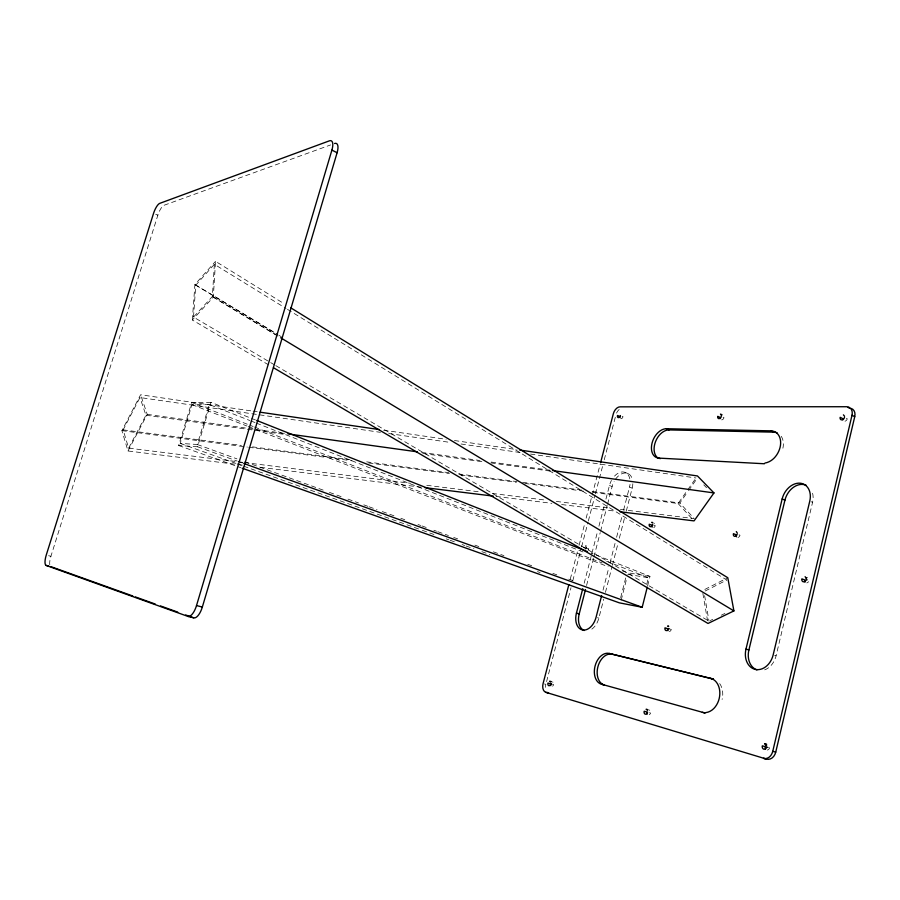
<?xml version="1.0" encoding="UTF-8"?>
<svg xmlns="http://www.w3.org/2000/svg" width="900" height="900" viewBox="0 0 900 900"><rect width="100%" height="100%" fill="white"/><g stroke="black" fill="none" stroke-linecap="round" stroke-linejoin="round"><path stroke-width="0.67" stroke-dasharray="4.5 3.38" d="M274.579 364.905L193.5 317.07L212.366 296.527L214.38 264.296L286.043 308.464M268.605 364.871L192.341 319.995L213.322 297.18L215.539 261.36L283.601 303.401M192.341 319.995L194.906 284.535L215.539 261.36M193.5 317.07L195.795 285.142L214.38 264.296M585.675 548.798A2.228 1.429 -70.8 0 0 586.058 547.886L585.484 545.636L588.184 546.592L586.856 546.829L585.889 548.426A2.216 1.44 -70.8 0 0 585.788 549.371M764.685 669.836A17.887 13.894 -74.3 0 0 776.092 655.785L812.565 502.346A17.674 13.432 -63.3 0 0 811.62 490.613M646.751 584.347L648.428 577.744L605.295 560.734M647.617 585.788L649.98 576.394L591.188 553.084M620.674 597.6L626.355 575.303M621.18 600.188L626.726 578.441M603.034 590.141L608.614 568.44M609.998 563.017L615.229 542.678M616.613 537.244L622.192 515.543M623.576 510.12L629.505 487.069A15.019 9.776 -67.8 0 0 630.011 484.38M591.84 629.134A15.221 10.035 -73.7 0 0 598.849 618.131L603.709 599.175M605.441 592.403L612.045 566.674M612.394 565.324L617.94 543.656M619.335 538.234L624.893 516.566M626.276 511.155L632.183 488.137A14.996 9.787 -67.8 0 0 632.835 482.85M586.553 585.495L593.561 558.382M593.91 557.033L600.21 532.631M600.57 531.281L607.219 505.53M607.567 504.169L612.124 486.551A14.996 9.787 -67.8 0 1 614.115 481.478M570.262 579.184L577.676 550.71M579.094 545.288L584.741 523.586M586.148 518.164L591.795 496.463M592.155 495.113L600.266 463.916M546.581 681.604L570.994 587.711M572.76 580.905L581.254 548.246M581.602 546.885L587.981 522.394M588.33 521.033L595.058 495.18M595.406 493.819L602.842 465.244M604.249 459.799L615.926 414.889M584.168 583.245L591.548 554.738M591.896 553.376L597.521 531.653M598.928 526.23L604.553 504.506M605.947 499.072L609.469 485.505A15.019 9.776 -67.8 0 1 611.46 480.409M209.317 404.539L191.981 404.618L180.203 443.407L197.257 444.476L209.317 404.539L249.829 420.525M210.982 402.322L191.7 402.48L178.627 445.511L197.561 446.771L210.982 402.322L250.178 417.87M49.804 564.863A9.81 3.015 -72.7 0 1 50.917 556.301L157.849 215.201A9.416 2.824 -68.1 0 1 163.98 205.301L330.637 144.922M242.325 465.098L127.991 450.979L121.905 430.639L140.602 394.762L251.696 410.963M242.865 462.364L128.632 448.132L123.131 429.863L139.984 397.541L380.419 432.326M128.632 448.132L145.935 415.238L139.984 397.541M127.991 450.979L147.24 414.394L140.602 394.762M593.055 492.368L678.094 503.516L686.97 490.882M687.78 489.735L696.656 477.101M592.155 491.479L679.837 502.999L687.769 491.715M688.567 490.59L697.298 478.181M704.812 589.444L727.785 577.744M705.127 591.041L726.795 580.039L287.235 309.195M275.794 365.614L709.009 621.169L712.688 619.38M721.26 615.217L724.939 613.44M653.816 523.249L654.536 523.327M260.449 467.336L422.179 487.316M496.08 496.44L551.846 503.336M561.611 504.54L615.982 511.256M244.26 462.544L410.04 483.21M426.757 485.291L479.7 491.884M492.233 493.447L546.559 500.22M556.312 501.435L610.65 508.207M620.404 509.423L694.238 518.625L679.837 502.999M121.905 430.639L247.365 447.075M248.76 447.266L351.911 460.777M368.64 462.971L449.483 473.558M460.631 475.02L516.398 482.321M524.756 483.424L583.301 491.096M123.131 429.863L241.436 445.399M252.562 446.861L349.988 459.664M366.694 461.858L448.808 472.646M458.55 473.929L517.005 481.601M522.562 482.332L582.413 490.196M147.24 414.394L285.097 433.496M421.56 452.407L480.037 460.519M491.175 462.06L551.048 470.351M145.935 415.238L286.436 434.655M422.764 453.488L482.591 461.756M490.939 462.915L550.755 471.173M388.755 433.53L449.91 442.384M461.025 443.993L520.796 452.632M530.516 454.05L695.914 477.979M253.091 411.165L257.254 411.772M383.625 430.2L446.119 439.312M454.444 440.527L516.938 449.629M649.98 576.394L627.019 572.67L620.482 570.116M627.761 574.358L648.428 577.744M768.533 747.596L769.523 747.855A2.801 2.194 -81.6 0 1 767.25 750.015M48.589 555.694L50.917 556.301M649.519 712.744L650.486 713.002A2.509 1.778 -78.4 0 1 649.373 714.712M552.623 684.371L553.556 684.619A2.272 1.463 -76.7 0 1 552.577 686.183M544.477 683.966L545.873 684.326A7.571 4.86 -76.8 0 0 545.884 689.884M552.398 681.975L553.016 682.155M648.99 710.021L649.755 710.235M597.465 617.704L598.849 618.131M670.342 629.145L671.288 629.449A2.464 1.755 -73.7 0 1 669.364 631.496M774.641 655.312L776.092 655.785M586.058 547.886L588.758 548.831A2.216 1.44 -70.8 0 1 588.375 549.743M583.189 547.481L585.889 548.426M178.627 445.511L240.829 467.719M180.203 443.407L235.778 463.354M237.094 463.826L242.393 465.728M243.72 466.2L421.031 529.841M422.348 530.314L436.905 535.534M446.175 538.864L448.819 539.809M450.135 540.281L455.434 542.183M462.049 544.556L464.692 545.512M466.02 545.985L473.963 548.831M481.894 551.678L489.836 554.535M537.469 571.624L540.124 572.58M197.561 446.771L237.139 461.059M238.455 461.531L242.415 462.96M197.257 444.476L236.914 458.854M244.845 461.734L324.157 490.478M329.445 492.401L342.664 497.194M347.951 499.106L358.526 502.942M363.814 504.855L367.785 506.295M369.101 506.779L377.032 509.647M382.32 511.571L395.539 516.352M400.826 518.276L404.798 519.716M418.016 524.509L420.66 525.465M421.976 525.938L427.264 527.861M433.879 530.257L436.522 531.214M437.839 531.697L448.414 535.523M453.701 537.446L457.673 538.875M474.851 545.108L478.822 546.548M493.358 551.824L503.944 555.649M527.738 564.278L531.697 565.717M552.847 573.379L556.819 574.819M568.71 579.127L572.681 580.567M653.411 524.97L655.234 525.668A2.34 1.597 -68.8 0 1 653.423 527.726M191.981 404.618L246.949 426.026M248.254 426.544L608.13 566.719M191.7 402.48L253.148 426.499M254.453 427.016L602.179 562.961M609.469 485.505L612.124 486.551M251.134 421.031L255.06 422.584M256.365 423.101L583.076 551.97M739.058 534.859L739.991 535.23A2.531 1.867 -67.3 0 1 737.933 537.446M251.482 418.387L255.398 419.94M629.505 487.069L632.183 488.137M625.702 472.646L628.357 473.738M811.17 501.739L812.565 502.346M155.711 214.256L157.849 215.201M622.148 416.306L623.014 416.689A2.205 1.395 -65.3 0 1 620.696 418.702M723.105 417.195L724.005 417.623A2.43 1.676 -62.5 0 1 721.283 419.827M846.349 418.286L847.26 418.759A2.723 2.036 -57.2 0 1 844.965 421.223M194.906 284.535L277.886 334.586M195.795 285.142L277.673 334.53M278.876 335.261L281.284 336.713M212.366 296.527L279.765 337.14M213.322 297.18L278.246 336.308M703.789 484.875L706.567 487.744M678.094 503.516L692.179 518.85M704.621 595.676L709.009 621.169M702.866 593.404L707.558 620.719M781.222 436.275A17.044 12.353 -61.9 0 1 782.809 448.695M719.696 683.572A17.438 13.016 -77.6 0 1 722.115 699.435M616.556 413.111A7.335 4.624 -65.3 0 1 619.909 408.926M808.549 581.681A2.723 2.149 -67.9 0 1 806.76 582.896M615.533 479.183A14.996 9.787 -67.8 0 1 632.61 480.397M614.52 476.1A15.019 9.776 -67.8 0 1 629.933 479.317"/><path stroke-width="1.35" d="M600.626 462.566L613.327 413.752A7.346 4.612 -65.3 0 1 619.988 406.845L846.664 406.733A9.112 6.806 -57.1 0 1 851.996 415.271L772.751 751.342A9.36 7.335 -81.7 0 1 763.492 758.351L766.496 759.094A9.349 7.335 -81.8 0 0 775.744 752.107L854.73 416.689A9.101 6.817 -57 0 0 851.22 408.442M745.988 649.08L782.156 498.96A17.707 13.421 -63.3 0 1 799.999 483.176A17.707 13.421 -63.3 0 1 809.775 501.12L773.179 654.84A17.921 13.883 -74.3 0 1 755.404 669.42A17.921 13.883 -74.3 0 1 745.988 649.08L748.89 650.002A17.887 13.894 -74.3 0 0 756.934 669.926M748.89 650.002L784.935 500.175A17.674 13.432 -63.3 0 1 806.265 485.303M242.145 468.191L619.335 602.842L642.195 607.264L647.28 587.126M601.639 595.564L596.07 617.265A15.244 10.024 -73.7 0 1 582.446 629.955A15.244 10.024 -73.7 0 1 576.439 613.102L582.761 588.668M584.235 630.506A15.221 10.035 -73.7 0 1 579.195 613.957L585.495 589.556M568.856 584.606L543.082 683.595A7.583 4.849 -76.7 0 0 545.805 692.303L766.496 759.094M187.796 616.354A12.994 5.22 -73.8 0 0 196.515 605.565L331.909 150.086A12.487 4.725 -65.5 0 0 329.423 140.828L159.683 203.389A9.439 2.801 -68.1 0 0 153.562 213.311L46.249 555.086A9.832 2.993 -72.7 0 0 46.125 565.414L187.796 616.354L193.601 617.805A12.96 5.254 -73.8 0 0 202.331 607.05L337.095 152.752A12.454 4.759 -65.5 0 0 334.564 143.494M519.716 450.034L697.466 475.954L713.97 492.93L694.058 520.898L620.168 511.774M765.788 745.492L766.597 744.727M290.767 307.822L727.785 577.744L733.905 610.909L708.019 623.452L273.454 367.718M806.029 578.014L807.008 577.631M764.921 463.061C772.661 461.779 778.219 454.691 780.064 447.412A17.078 12.341 -62 0 0 770.906 430.841L666.405 428.738A15.469 10.271 -65.2 0 0 652.061 443.059A15.469 10.271 -65.2 0 0 658.935 458.111L660.274 458.674M706.028 712.575C712.98 711.607 717.626 705.026 719.179 698.602A17.471 13.005 -77.5 0 0 710.584 678.33L609.221 653.445A15.862 10.721 -76.1 0 0 595.046 666.135A15.862 10.721 -76.1 0 0 601.403 684.191L705.24 713.07L702.315 712.283M666.405 428.738L669.071 429.919L773.629 432.146A17.044 12.353 -61.9 0 1 777.139 432.877M658.935 458.111L764.404 463.759M424.969 487.665L493.29 496.103M287.876 433.89L417.375 451.834M552.442 470.543L713.97 492.93M260.032 412.178L379.463 429.593M766.564 744.131L764.584 743.67L766.609 745.83M647.944 709.684L646.099 709.256L647.415 710.145M551.329 681.637L549.608 681.232L550.676 682.009M609.221 653.445L713.498 679.185L710.584 678.33M196.515 605.565L202.331 607.05M545.805 692.303L548.606 693.023A7.571 4.86 -76.8 0 1 547.47 692.404M772.751 751.342L775.744 752.107M46.125 565.414L48.476 566.021M767.531 747.337L766.541 747.079A2.801 2.194 -81.5 0 1 763.785 749.183A2.801 2.194 -81.5 0 1 762.311 745.841L765.304 746.617A2.801 2.194 -81.6 0 0 765.585 748.969M551.689 684.124L547.965 683.066A2.272 1.463 -76.7 0 0 548.786 685.676A2.272 1.463 -76.7 0 0 550.766 683.887M601.403 684.191L604.238 684.967A15.84 10.732 -76.1 0 1 597.859 666.923A15.84 10.732 -76.1 0 1 612.045 654.266M668.734 626.242L667.688 625.928L668.261 626.535M576.439 613.102L579.195 613.957M669.386 628.841L668.441 628.538A2.475 1.755 -73.7 0 1 666.124 630.574A2.475 1.755 -73.7 0 1 664.999 627.829L667.834 628.729A2.464 1.755 -73.7 0 0 668.014 630.731M50.828 566.618L132.795 596.002M135.439 596.947L155.261 604.058M160.549 605.959L177.739 612.113M185.67 614.959L193.601 617.805M243.731 463.444L642.195 607.264M807.131 579.836L806.175 579.476A2.723 2.149 -68 0 1 803.408 581.794A2.723 2.149 -68 0 1 801.877 578.857L804.735 579.949A2.723 2.149 -67.9 0 0 805.061 582.12M256.714 420.457L587.273 551.531M652.826 522.709L651.803 522.281L652.342 522.788M782.156 498.96L784.935 500.175M722.092 414.855L720.495 414.113L721.384 415.361M770.906 430.841L773.629 432.146M331.909 150.086L337.095 152.752M851.996 415.271L854.73 416.689M848.036 407.452L849.398 408.161M280.654 337.759L733.905 610.909M843.413 414.855L844.56 416.25M805.106 576.664L806.231 578.295M736.301 531.574L737.269 533.036M550.834 685.665A2.272 1.463 -76.7 0 1 550.755 683.798M844.515 417.353A2.734 2.036 -57.3 0 1 841.736 419.884A2.734 2.036 -57.3 0 1 840.161 417.319L842.895 418.714A2.723 2.036 -57.2 0 0 842.85 419.816M620.415 415.541A2.205 1.384 -65.4 0 1 618.401 417.611A2.205 1.384 -65.4 0 1 617.49 415.507L620.089 416.655A2.205 1.395 -65.3 0 0 619.999 417.566M721.316 416.351A2.43 1.665 -62.5 0 1 718.976 418.635A2.43 1.665 -62.5 0 1 717.773 416.329L720.461 417.589A2.43 1.676 -62.5 0 0 720.383 418.579M652.5 524.621A2.351 1.597 -68.8 0 1 650.306 526.702A2.351 1.597 -68.8 0 1 649.271 524.261L651.994 525.296A2.34 1.597 -68.8 0 0 652.163 527.13M737.19 534.127A2.542 1.867 -67.3 0 1 734.704 536.355A2.542 1.867 -67.3 0 1 733.421 533.7L736.211 534.803A2.531 1.867 -67.3 0 0 736.459 536.794M647.584 712.238A2.509 1.766 -78.3 0 1 645.278 714.184A2.509 1.766 -78.3 0 1 644.186 711.248L647.077 712.001A2.509 1.778 -78.4 0 0 647.246 714.082M658.012 458.066A15.446 10.283 -65.2 0 1 655.582 441.517A15.446 10.283 -65.2 0 1 669.071 429.919"/></g></svg>
